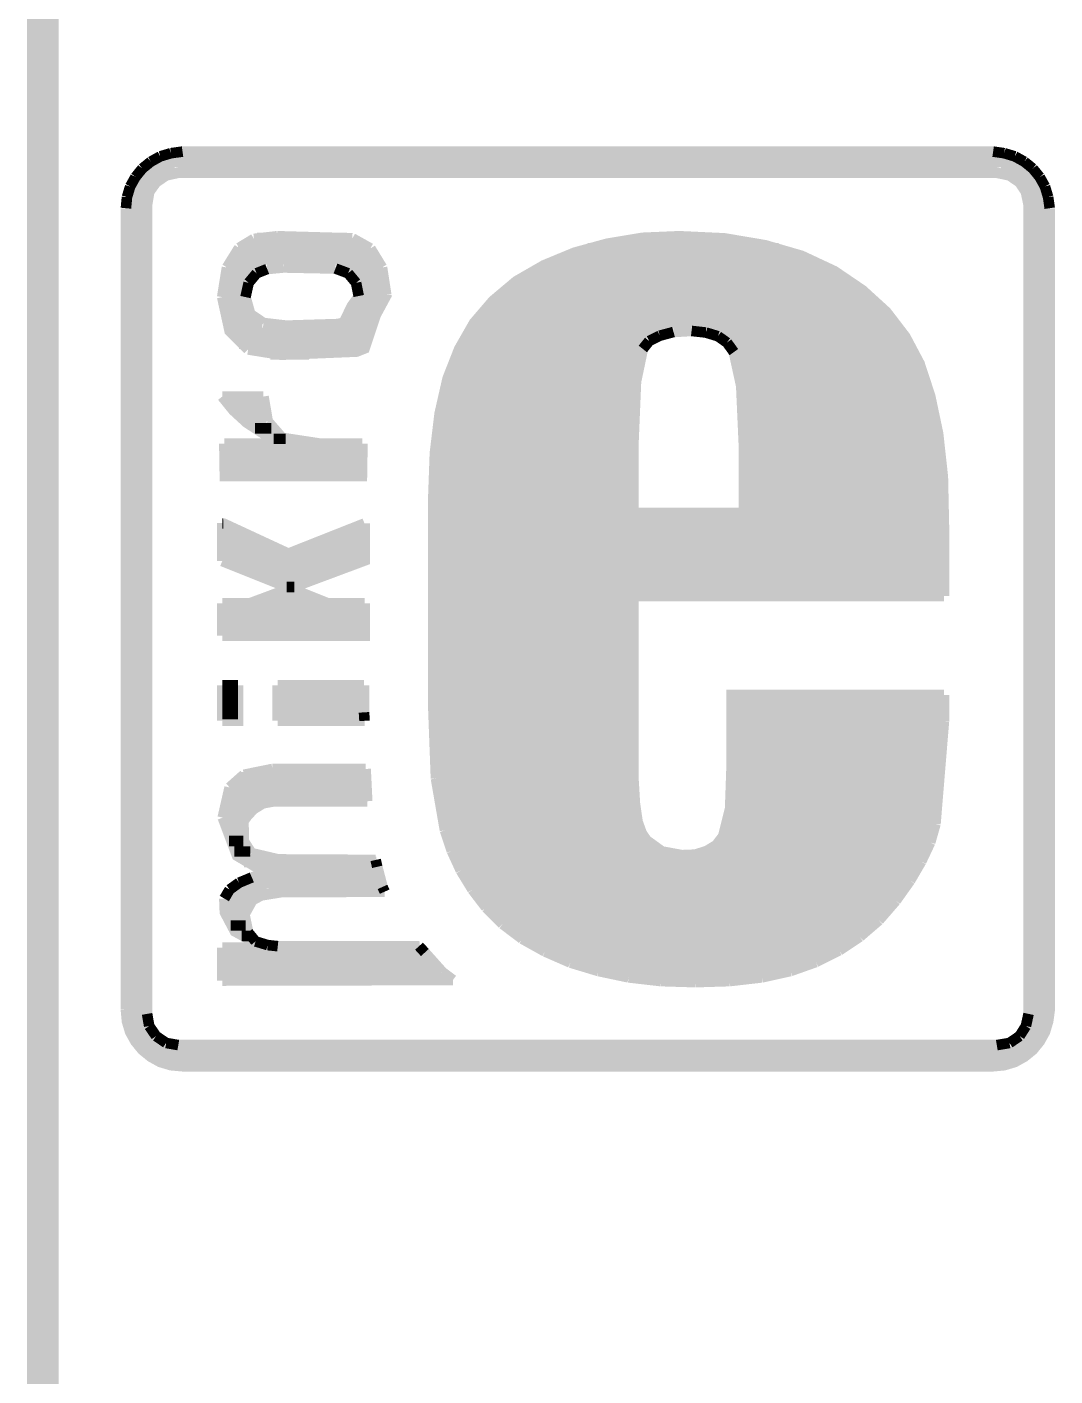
# Model space of a CAD drawing. Extents: x -1.4 to 24.2, y -3.9 to 53.4.
# Drawn here: x -1.35 to 3.59, y 19.72 to 26.19 of the extents above; entities that cross this region are included whole.
import ezdxf

# ---------------------------------------------------------------- set-up
doc = ezdxf.new("R2010")
doc.units = 0
doc.layers.add('SPECTRAL_CLICK_V100_GKO', color=9, linetype='CONTINUOUS')
doc.layers.add('SPECTRAL_CLICK_V100_GTO', color=11, linetype='CONTINUOUS')

msp = doc.modelspace()

# ---------------------------------------------------------------- linework, layer by layer
at = {"layer": 'SPECTRAL_CLICK_V100_GKO', "const_width": 0.1524}
msp.add_lwpolyline([(-1.27, -3.81), (-1.27, 39.32682)], dxfattribs=at)
at = {"layer": 'SPECTRAL_CLICK_V100_GTO', "const_width": 0.0508}
for points in [[(-0.75184, 25.54732), (-0.70612, 25.57272)], [(-0.70612, 25.57272), (-0.65532, 25.58796)], [(-0.65532, 25.58796), (-0.59944, 25.59558)], [(-0.61214, 25.59558), (3.302, 25.59558)], [(-0.59944, 25.59558), (3.29184, 25.59558)], [(3.29184, 25.59558), (3.34518, 25.58796)], [(3.34518, 25.58796), (3.39598, 25.57272)], [(3.39598, 25.57272), (3.4417, 25.54732)], [(-0.8255, 25.47366), (-0.79248, 25.5143)], [(-0.79248, 25.5143), (-0.75184, 25.54732)], [(-0.75692, 25.54478), (3.44932, 25.54478)], [(3.4417, 25.54732), (3.48234, 25.5143)], [(3.48234, 25.5143), (3.51536, 25.47366)], [(-0.8509, 25.42794), (-0.8255, 25.47366)], [(-0.84328, 25.44318), (-0.73406, 25.44318)], [(-0.81026, 25.49398), (-0.63754, 25.49398)], [(-0.76962, 21.45538), (-0.76962, 25.34158), (-0.75946, 25.40254), (-0.72644, 25.44826), (-0.67818, 25.48128), (-0.61976, 25.49398), (3.30962, 25.49398), (3.37058, 25.48128), (3.41884, 25.44826), (3.44932, 25.40254), (3.46202, 25.34158)], [(3.32994, 25.49398), (3.50266, 25.49398)], [(3.42392, 25.44318), (3.53568, 25.44318)], [(3.51536, 25.47366), (3.54076, 25.42794)], [(-0.87122, 25.3238), (-0.86614, 25.37714)], [(-0.86614, 25.37714), (-0.8509, 25.42794)], [(-0.8636, 25.39238), (-0.762, 25.39238)], [(3.4544, 25.39238), (3.55346, 25.39238)], [(3.54076, 25.42794), (3.556, 25.37714)], [(3.556, 25.37714), (3.56362, 25.3238)], [(-0.87122, 25.34158), (-0.76962, 25.34158)], [(-0.87122, 21.4757), (-0.87122, 25.3238)], [(-0.87122, 21.4757), (-0.86614, 21.41982), (-0.8509, 21.36902), (-0.8255, 21.3233), (-0.79248, 21.28266), (-0.75184, 21.24964), (-0.70612, 21.22424), (-0.65532, 21.209), (-0.59944, 21.20392), (3.29184, 21.20392), (3.34518, 21.209), (3.39598, 21.22424), (3.4417, 21.24964), (3.48234, 21.28266), (3.51536, 21.3233), (3.54076, 21.36902), (3.556, 21.41982), (3.56362, 21.4757), (3.56362, 25.3238)], [(3.46202, 25.34158), (3.56108, 25.34158)], [(3.46202, 21.45538), (3.46202, 25.34158)], [(-0.87122, 25.29078), (-0.76962, 25.29078)], [(-0.87122, 25.23998), (-0.76962, 25.23998)], [(3.46202, 25.29078), (3.56362, 25.29078)], [(3.46202, 25.23998), (3.56362, 25.23998)], [(-0.87122, 25.18918), (-0.76962, 25.18918)], [(-0.32766, 25.1333), (-0.25654, 25.17648)], [(-0.25654, 25.17648), (-0.14478, 25.18918)], [(-0.2413, 25.18156), (0.1905, 25.18156)], [(-0.14478, 25.18918), (0.2159, 25.17902)], [(0.2159, 25.17902), (0.30226, 25.13076)], [(0.60452, 22.92604), (0.60452, 23.93442), (0.61214, 24.14778), (0.635, 24.33828), (0.6731, 24.50592), (0.72898, 24.64816), (0.8001, 24.77262), (0.89154, 24.8793), (1.0033, 24.97328), (1.13538, 25.04948), (1.2827, 25.11044), (1.44018, 25.15362), (1.60782, 25.18156), (1.78562, 25.18918), (2.00152, 25.17902), (2.1971, 25.146), (2.37236, 25.0952), (2.52984, 25.02154), (2.66446, 24.9301), (2.77876, 24.82596), (2.8702, 24.70658), (2.93878, 24.57704), (2.98958, 24.4221), (3.02768, 24.24176), (3.05054, 24.03348), (3.05562, 23.79726)], [(1.61798, 25.18156), (1.97358, 25.18156)], [(3.46202, 25.18918), (3.56362, 25.18918)], [(-0.87122, 25.13838), (-0.76962, 25.13838)], [(-0.38608, 25.03932), (-0.32766, 25.1333)], [(-0.33274, 25.13076), (0.30226, 25.13076)], [(0.30226, 25.13076), (0.35814, 25.03932)], [(1.3462, 25.13076), (2.26314, 25.13076)], [(3.46202, 25.13838), (3.56362, 25.13838)], [(-0.87122, 25.08758), (-0.76962, 25.08758)], [(-0.3683, 25.07996), (0.34036, 25.07996)], [(1.20142, 25.07996), (2.41046, 25.07996)], [(3.46202, 25.08758), (3.56362, 25.08758)], [(-0.87122, 25.03678), (-0.76962, 25.03678)], [(-0.87122, 24.98598), (-0.76962, 24.98598)], [(-0.40894, 24.89708), (-0.38608, 25.03932)], [(-0.40132, 24.97836), (-0.27432, 24.97836)], [(-0.39116, 25.02916), (-0.20828, 25.02916)], [(-0.28194, 24.96566), (-0.24384, 25.01138)], [(-0.24384, 25.01138), (-0.19304, 25.0317)], [(-0.19304, 25.0317), (-0.1143, 25.03932)], [(-0.1143, 25.03932), (0.13462, 25.03424)], [(0.13462, 25.03424), (0.19558, 25.01138)], [(0.15494, 25.02916), (0.36322, 25.02916)], [(0.19558, 25.01138), (0.23368, 24.96566)], [(0.22606, 24.97836), (0.37338, 24.97836)], [(0.35814, 25.03932), (0.37846, 24.90724)], [(1.01346, 24.97836), (2.59842, 24.97836)], [(1.09474, 25.02916), (2.5146, 25.02916)], [(3.46202, 25.03678), (3.56362, 25.03678)], [(3.46202, 24.98598), (3.56362, 24.98598)], [(-0.87122, 24.93518), (-0.76962, 24.93518)], [(-0.4064, 24.92756), (-0.29464, 24.92756)], [(-0.29718, 24.89708), (-0.28194, 24.96566)], [(0.23368, 24.96566), (0.24638, 24.90216)], [(0.24638, 24.92756), (0.37846, 24.92756)], [(0.94488, 24.92756), (2.667, 24.92756)], [(3.46202, 24.93518), (3.56362, 24.93518)], [(-0.87122, 24.88438), (-0.76962, 24.88438)], [(-0.40894, 24.89708), (-0.37338, 24.73452), (-0.28448, 24.64562)], [(-0.4064, 24.87676), (-0.29718, 24.87676)], [(-0.29718, 24.89708), (-0.27432, 24.8158), (-0.21082, 24.77262)], [(-0.28448, 24.64562), (-0.127, 24.62022), (0.23622, 24.63546), (0.27432, 24.6507), (0.32766, 24.81072), (0.37846, 24.9047), (0.37846, 24.90724)], [(-0.21082, 24.77262), (-0.1016, 24.75992), (0.14732, 24.76754), (0.17526, 24.77516), (0.21336, 24.8539), (0.24638, 24.89962), (0.24638, 24.90216)], [(0.2286, 24.87676), (0.36068, 24.87676)], [(0.889, 24.87676), (2.72796, 24.87676)], [(3.46202, 24.88438), (3.56362, 24.88438)], [(-0.87122, 24.83358), (-0.76962, 24.83358)], [(-0.40386, 24.82596), (-0.2794, 24.82596)], [(0.19812, 24.82596), (0.33528, 24.82596)], [(0.84328, 24.82596), (2.77876, 24.82596)], [(3.46202, 24.83358), (3.56362, 24.83358)], [(-0.87122, 24.78278), (-0.76962, 24.78278)], [(-0.87122, 24.73198), (-0.76962, 24.73198)], [(-0.39116, 24.77516), (-0.2159, 24.77516)], [(-0.3683, 24.72436), (0.29464, 24.72436)], [(0.17526, 24.77516), (0.31496, 24.77516)], [(0.76962, 24.72436), (1.73228, 24.72436)], [(0.80264, 24.77516), (2.82194, 24.77516)], [(1.69164, 24.71166), (1.75768, 24.72944)], [(1.75768, 24.72944), (1.84404, 24.73452)], [(1.84404, 24.73452), (1.91262, 24.7269)], [(1.91262, 24.7269), (1.97104, 24.70912)], [(1.9304, 24.72436), (2.8575, 24.72436)], [(3.46202, 24.78278), (3.56362, 24.78278)], [(3.46202, 24.73198), (3.56362, 24.73198)], [(-0.87122, 24.68118), (-0.76962, 24.68118)], [(-0.32766, 24.67356), (0.2794, 24.67356)], [(0.74168, 24.67356), (1.62814, 24.67356)], [(1.61036, 24.64816), (1.64084, 24.68626)], [(1.64084, 24.68626), (1.69164, 24.71166)], [(1.97104, 24.70912), (2.01422, 24.67864)], [(2.01422, 24.67864), (2.04724, 24.63292)], [(2.0193, 24.67356), (2.89052, 24.67356)], [(3.46202, 24.68118), (3.56362, 24.68118)], [(-0.87122, 24.63038), (-0.76962, 24.63038)], [(-0.1778, 24.62276), (0.00762, 24.62276)], [(0.71628, 24.62276), (1.6002, 24.62276)], [(1.57734, 24.49068), (1.61036, 24.64816)], [(2.04724, 24.63292), (2.0828, 24.47036)], [(2.04978, 24.62276), (2.91846, 24.62276)], [(3.46202, 24.63038), (3.56362, 24.63038)], [(-0.87122, 24.57958), (-0.76962, 24.57958)], [(-0.87122, 24.52878), (-0.76962, 24.52878)], [(0.69596, 24.57196), (1.5875, 24.57196)], [(2.06756, 24.57196), (2.94132, 24.57196)], [(3.46202, 24.57958), (3.56362, 24.57958)], [(3.46202, 24.52878), (3.56362, 24.52878)], [(-0.87122, 24.47798), (-0.76962, 24.47798)], [(0.66294, 24.47036), (1.5748, 24.47036)], [(0.67818, 24.52116), (1.57988, 24.52116)], [(1.56464, 24.18588), (1.57734, 24.49068)], [(2.07772, 24.52116), (2.9591, 24.52116)], [(2.0828, 24.47036), (2.97688, 24.47036)], [(2.0828, 24.47036), (2.0955, 24.18588)], [(3.46202, 24.47798), (3.56362, 24.47798)], [(-0.87122, 24.42718), (-0.76962, 24.42718)], [(-0.40894, 24.41956), (-0.21082, 24.41956)], [(-0.40894, 24.41956), (-0.3556, 24.35352), (-0.2921, 24.2951), (-0.21082, 24.24176), (-0.1143, 24.1935)], [(-0.21082, 24.41956), (-0.1905, 24.30018)], [(0.65024, 24.41956), (1.56972, 24.41956)], [(2.08788, 24.41956), (2.99212, 24.41956)], [(3.46202, 24.42718), (3.56362, 24.42718)], [(-0.87122, 24.37638), (-0.76962, 24.37638)], [(-0.3683, 24.36876), (-0.20574, 24.36876)], [(0.64008, 24.36876), (1.56718, 24.36876)], [(2.09042, 24.36876), (3.00482, 24.36876)], [(3.46202, 24.37638), (3.56362, 24.37638)], [(-0.87122, 24.32558), (-0.76962, 24.32558)], [(-0.87122, 24.27478), (-0.76962, 24.27478)], [(-0.3175, 24.31796), (-0.19812, 24.31796)], [(-0.25146, 24.26716), (-0.17272, 24.26716)], [(-0.1905, 24.30018), (-0.12192, 24.22144)], [(0.62484, 24.26716), (1.56464, 24.26716)], [(0.63246, 24.31796), (1.56718, 24.31796)], [(2.09296, 24.31796), (3.01498, 24.31796)], [(2.0955, 24.26716), (3.0226, 24.26716)], [(3.46202, 24.32558), (3.56362, 24.32558)], [(3.46202, 24.27478), (3.56362, 24.27478)], [(-0.87122, 24.22398), (-0.76962, 24.22398)], [(-0.16256, 24.21636), (-0.10414, 24.21636)], [(-0.12192, 24.22144), (0.06096, 24.1935)], [(0.61722, 24.21636), (1.56464, 24.21636)], [(2.0955, 24.21636), (3.03022, 24.21636)], [(3.46202, 24.22398), (3.56362, 24.22398)], [(-0.87122, 24.17318), (-0.76962, 24.17318)], [(-0.39878, 24.1935), (-0.1143, 24.1935)], [(-0.39878, 24.1935), (-0.39624, 24.03856), (0.26162, 24.03856), (0.26416, 24.1935)], [(-0.39624, 24.16556), (0.26162, 24.16556)], [(0.06096, 24.1935), (0.26416, 24.1935)], [(0.61214, 24.16556), (1.56464, 24.16556)], [(1.56464, 23.86076), (1.56464, 24.18588)], [(2.0955, 23.86076), (2.0955, 24.18588)], [(2.0955, 24.16556), (3.03784, 24.16556)], [(3.46202, 24.17318), (3.56362, 24.17318)], [(-0.87122, 24.12238), (-0.76962, 24.12238)], [(-0.87122, 24.07158), (-0.76962, 24.07158)], [(-0.39624, 24.11476), (0.25908, 24.11476)], [(0.6096, 24.11476), (1.56464, 24.11476)], [(2.0955, 24.11476), (3.04292, 24.11476)], [(3.46202, 24.12238), (3.56362, 24.12238)], [(3.46202, 24.07158), (3.56362, 24.07158)], [(-0.87122, 24.02078), (-0.76962, 24.02078)], [(-0.39624, 24.06396), (0.25908, 24.06396)], [(0.60452, 24.01316), (1.56464, 24.01316)], [(0.60706, 24.06396), (1.56464, 24.06396)], [(2.0955, 24.06396), (3.048, 24.06396)], [(2.0955, 24.01316), (3.05054, 24.01316)], [(3.46202, 24.02078), (3.56362, 24.02078)], [(-0.87122, 23.96998), (-0.76962, 23.96998)], [(0.60452, 23.96236), (1.56464, 23.96236)], [(2.0955, 23.96236), (3.05308, 23.96236)], [(3.46202, 23.96998), (3.56362, 23.96998)], [(-0.87122, 23.91918), (-0.76962, 23.91918)], [(0.60452, 23.91156), (1.56464, 23.91156)], [(2.0955, 23.91156), (3.05562, 23.91156)], [(3.46202, 23.91918), (3.56362, 23.91918)], [(-0.87122, 23.86838), (-0.76962, 23.86838)], [(-0.87122, 23.81758), (-0.76962, 23.81758)], [(-0.40894, 23.8125), (-0.09144, 23.66518)], [(-0.40894, 23.62962), (-0.40894, 23.8125)], [(0.60452, 23.86076), (1.56464, 23.86076)], [(1.56464, 23.86076), (2.0955, 23.86076)], [(2.0955, 23.86076), (3.05562, 23.86076)], [(3.46202, 23.86838), (3.56362, 23.86838)], [(3.46202, 23.81758), (3.56362, 23.81758)], [(-0.87122, 23.76678), (-0.76962, 23.76678)], [(-0.40894, 23.80996), (-0.40386, 23.80996)], [(-0.40894, 23.75916), (-0.29464, 23.75916)], [(-0.27686, 23.42642), (0.27432, 23.63216), (0.27432, 23.80996)], [(-0.09144, 23.66518), (0.27432, 23.80996)], [(0.14478, 23.75916), (0.27432, 23.75916)], [(0.60452, 23.80996), (3.05562, 23.80996)], [(0.60452, 23.75916), (3.05562, 23.75916)], [(3.05562, 23.46198), (3.05562, 23.79726)], [(3.46202, 23.76678), (3.56362, 23.76678)], [(-0.87122, 23.71598), (-0.76962, 23.71598)], [(-0.40894, 23.70836), (-0.18288, 23.70836)], [(0.01524, 23.70836), (0.27432, 23.70836)], [(0.60452, 23.70836), (3.05562, 23.70836)], [(3.46202, 23.71598), (3.56362, 23.71598)], [(-0.87122, 23.66518), (-0.76962, 23.66518)], [(-0.40894, 23.65756), (0.27432, 23.65756)], [(-0.40894, 23.62962), (0.09906, 23.42642)], [(0.60452, 23.65756), (3.05562, 23.65756)], [(3.46202, 23.66518), (3.56362, 23.66518)], [(-0.87122, 23.61438), (-0.76962, 23.61438)], [(-0.87122, 23.56358), (-0.76962, 23.56358)], [(-0.35052, 23.60676), (0.20574, 23.60676)], [(-0.22352, 23.55596), (0.07112, 23.55596)], [(0.60452, 23.60676), (3.05562, 23.60676)], [(0.60452, 23.55596), (3.05562, 23.55596)], [(3.46202, 23.61438), (3.56362, 23.61438)], [(3.46202, 23.56358), (3.56362, 23.56358)], [(-0.87122, 23.51278), (-0.76962, 23.51278)], [(-0.09906, 23.50516), (-0.0635, 23.50516)], [(0.60452, 23.50516), (3.05562, 23.50516)], [(3.46202, 23.51278), (3.56362, 23.51278)], [(-0.87122, 23.46198), (-0.76962, 23.46198)], [(-0.40894, 23.42642), (0.09906, 23.42642)], [(-0.40894, 23.27148), (-0.40894, 23.42642)], [(-0.40894, 23.27148), (0.27432, 23.27148), (0.27432, 23.42642)], [(-0.27686, 23.42642), (0.27432, 23.42642)], [(-0.19812, 23.45436), (0.02794, 23.45436)], [(0.60452, 23.45436), (1.56464, 23.45436)], [(1.56464, 23.46198), (3.05562, 23.46198)], [(1.56464, 22.59076), (1.56464, 23.46198)], [(3.46202, 23.46198), (3.56362, 23.46198)], [(-0.87122, 23.41118), (-0.76962, 23.41118)], [(-0.87122, 23.36038), (-0.76962, 23.36038)], [(-0.40894, 23.40356), (0.27432, 23.40356)], [(0.60452, 23.40356), (1.56464, 23.40356)], [(3.46202, 23.41118), (3.56362, 23.41118)], [(3.46202, 23.36038), (3.56362, 23.36038)], [(-0.87122, 23.30958), (-0.76962, 23.30958)], [(-0.40894, 23.35276), (0.27432, 23.35276)], [(-0.40894, 23.30196), (0.27432, 23.30196)], [(0.60452, 23.35276), (1.56464, 23.35276)], [(0.60452, 23.30196), (1.56464, 23.30196)], [(3.46202, 23.30958), (3.56362, 23.30958)], [(-0.87122, 23.25878), (-0.76962, 23.25878)], [(0.60452, 23.25116), (1.56464, 23.25116)], [(3.46202, 23.25878), (3.56362, 23.25878)], [(-0.87122, 23.20798), (-0.76962, 23.20798)], [(0.60452, 23.20036), (1.56464, 23.20036)], [(3.46202, 23.20798), (3.56362, 23.20798)], [(-0.87122, 23.15718), (-0.76962, 23.15718)], [(-0.87122, 23.10638), (-0.76962, 23.10638)], [(0.60452, 23.14956), (1.56464, 23.14956)], [(3.46202, 23.15718), (3.56362, 23.15718)], [(3.46202, 23.10638), (3.56362, 23.10638)], [(-0.87122, 23.05558), (-0.76962, 23.05558)], [(0.60452, 23.09876), (1.56464, 23.09876)], [(0.60452, 23.04796), (1.56464, 23.04796)], [(3.46202, 23.05558), (3.56362, 23.05558)], [(-0.87122, 23.00478), (-0.76962, 23.00478)], [(-0.40894, 22.86254), (-0.33274, 22.86254), (-0.33274, 23.03272)], [(-0.40894, 23.03272), (-0.33274, 23.03272)], [(-0.40894, 22.86254), (-0.40894, 23.03272)], [(-0.40894, 22.99716), (-0.33274, 22.99716)], [(-0.14224, 23.03272), (0.27178, 23.03272)], [(-0.14224, 22.86254), (-0.14224, 23.03272)], [(-0.14224, 22.99716), (0.27178, 22.99716)], [(0.27178, 22.90318), (0.27178, 23.03272)], [(0.60452, 22.99716), (1.56464, 22.99716)], [(1.56464, 22.59076), (1.57226, 22.46376), (1.58496, 22.3774), (1.60528, 22.32152), (1.62814, 22.2885), (1.7018, 22.23516), (1.79832, 22.21738), (1.86182, 22.21992), (1.9177, 22.2377), (1.96342, 22.26564), (1.99644, 22.30882), (2.02946, 22.4409), (2.03708, 22.65934), (2.03708, 22.987), (3.05562, 22.987)], [(3.05562, 22.86), (3.05562, 22.987)], [(3.46202, 23.00478), (3.56362, 23.00478)], [(-0.87122, 22.95398), (-0.76962, 22.95398)], [(-0.40894, 22.94636), (-0.33274, 22.94636)], [(-0.14224, 22.94636), (0.27178, 22.94636)], [(0.60452, 22.94636), (1.56464, 22.94636)], [(0.60452, 22.92604), (0.61722, 22.58568)], [(2.03708, 22.94636), (3.05562, 22.94636)], [(3.46202, 22.95398), (3.56362, 22.95398)], [(-0.87122, 22.90318), (-0.76962, 22.90318)], [(-0.87122, 22.85238), (-0.76962, 22.85238)], [(-0.40894, 22.89556), (-0.33274, 22.89556)], [(-0.14224, 22.89556), (0.27178, 22.89556)], [(-0.14224, 22.86254), (0.27432, 22.86254)], [(0.27178, 22.90318), (0.27432, 22.86254)], [(0.60452, 22.89556), (1.56464, 22.89556)], [(0.60452, 22.84476), (1.56464, 22.84476)], [(2.03708, 22.89556), (3.05562, 22.89556)], [(2.03708, 22.84476), (3.05562, 22.84476)], [(3.01498, 22.36724), (3.05562, 22.86)], [(3.46202, 22.90318), (3.56362, 22.90318)], [(3.46202, 22.85238), (3.56362, 22.85238)], [(-0.87122, 22.80158), (-0.76962, 22.80158)], [(0.60452, 22.79396), (1.56464, 22.79396)], [(2.03708, 22.79396), (3.05562, 22.79396)], [(3.46202, 22.80158), (3.56362, 22.80158)], [(-0.87122, 22.75078), (-0.76962, 22.75078)], [(0.60706, 22.74316), (1.56464, 22.74316)], [(2.03708, 22.74316), (3.05562, 22.74316)], [(3.46202, 22.75078), (3.56362, 22.75078)], [(-0.87122, 22.69998), (-0.76962, 22.69998)], [(-0.87122, 22.64918), (-0.76962, 22.64918)], [(0.6096, 22.69236), (1.56464, 22.69236)], [(2.03708, 22.69236), (3.05308, 22.69236)], [(3.46202, 22.69998), (3.56362, 22.69998)], [(3.46202, 22.64918), (3.56362, 22.64918)], [(-0.87122, 22.59838), (-0.76962, 22.59838)], [(-0.37338, 22.5425), (-0.3048, 22.60346)], [(-0.32766, 22.59076), (0.2794, 22.59076)], [(-0.3048, 22.60346), (-0.16764, 22.6314)], [(-0.16764, 22.6314), (0.2794, 22.6314)], [(0.2794, 22.6314), (0.28702, 22.47646)], [(0.61214, 22.64156), (1.56464, 22.64156)], [(0.61722, 22.59076), (1.56464, 22.59076)], [(0.61722, 22.58568), (0.6604, 22.33676)], [(2.03708, 22.64156), (3.05054, 22.64156)], [(2.03708, 22.59076), (3.048, 22.59076)], [(3.46202, 22.59838), (3.56362, 22.59838)], [(-0.87122, 22.54758), (-0.76962, 22.54758)], [(-0.4064, 22.39772), (-0.37338, 22.5425)], [(-0.37338, 22.53996), (0.2794, 22.53996)], [(0.6223, 22.53996), (1.56718, 22.53996)], [(2.03708, 22.53996), (3.04292, 22.53996)], [(3.46202, 22.54758), (3.56362, 22.54758)], [(-0.87122, 22.49678), (-0.76962, 22.49678)], [(-0.39624, 22.48916), (0.28702, 22.48916)], [(-0.30734, 22.37994), (-0.28956, 22.40534), (-0.25908, 22.43836), (-0.21336, 22.4663), (-0.15748, 22.47646), (0.28702, 22.47646)], [(0.62992, 22.48916), (1.56972, 22.48916)], [(2.032, 22.48916), (3.03784, 22.48916)], [(3.46202, 22.49678), (3.56362, 22.49678)], [(-0.87122, 22.44598), (-0.76962, 22.44598)], [(-0.87122, 22.39518), (-0.76962, 22.39518)], [(-0.4064, 22.39772), (-0.33782, 22.21484), (-0.19558, 22.13102)], [(-0.4064, 22.38756), (-0.30226, 22.38756)], [(-0.40386, 22.43836), (-0.25908, 22.43836)], [(0.63754, 22.43836), (1.5748, 22.43836)], [(0.6477, 22.38756), (1.58496, 22.38756)], [(2.02184, 22.38756), (3.02006, 22.38756)], [(2.02946, 22.43836), (3.03022, 22.43836)], [(3.46202, 22.44598), (3.56362, 22.44598)], [(3.46202, 22.39518), (3.56362, 22.39518)], [(-0.87122, 22.34438), (-0.76962, 22.34438)], [(-0.39624, 22.33676), (-0.31242, 22.33676)], [(-0.30734, 22.37994), (-0.3048, 22.28342)], [(0.6604, 22.33676), (1.59766, 22.33676)], [(0.6604, 22.33676), (0.69342, 22.2377)], [(2.00914, 22.33676), (3.00736, 22.33676)], [(2.98958, 22.27834), (3.01498, 22.36724)], [(3.46202, 22.34438), (3.56362, 22.34438)], [(-0.87122, 22.29358), (-0.76962, 22.29358)], [(-0.37592, 22.28596), (-0.30734, 22.28596)], [(-0.3048, 22.28342), (-0.26924, 22.22754)], [(0.67564, 22.28596), (1.62814, 22.28596)], [(1.9812, 22.28596), (2.99212, 22.28596)], [(2.9464, 22.1869), (2.98958, 22.27834)], [(3.46202, 22.29358), (3.56362, 22.29358)], [(-0.87122, 22.24278), (-0.76962, 22.24278)], [(-0.35052, 22.23516), (-0.27432, 22.23516)], [(-0.26924, 22.22754), (-0.1397, 22.19706)], [(-0.1397, 22.19706), (0.32766, 22.19452)], [(0.32766, 22.19452), (0.33528, 22.1615)], [(0.69342, 22.2377), (0.7366, 22.14372)], [(0.69342, 22.23516), (1.70434, 22.23516)], [(1.91516, 22.23516), (2.96926, 22.23516)], [(3.46202, 22.24278), (3.56362, 22.24278)], [(-0.87122, 22.19198), (-0.76962, 22.19198)], [(-0.87122, 22.14118), (-0.76962, 22.14118)], [(-0.3048, 22.18436), (0.3302, 22.18436)], [(-0.2667, 22.1107), (-0.19558, 22.13102)], [(-0.20574, 22.13356), (0.3429, 22.13356)], [(0.33528, 22.1615), (0.36068, 22.06498)], [(0.71628, 22.18436), (2.9464, 22.18436)], [(0.7366, 22.14372), (0.79248, 22.05228)], [(0.74168, 22.13356), (2.91592, 22.13356)], [(2.89306, 22.09546), (2.9464, 22.1869)], [(3.46202, 22.19198), (3.56362, 22.19198)], [(3.46202, 22.14118), (3.56362, 22.14118)], [(-0.87122, 22.09038), (-0.76962, 22.09038)], [(-0.37338, 22.05228), (-0.32766, 22.0853)], [(-0.33274, 22.08276), (0.3556, 22.08276)], [(-0.32766, 22.0853), (-0.2667, 22.1107)], [(0.36068, 22.06498), (0.37084, 22.04212)], [(0.77216, 22.08276), (2.88544, 22.08276)], [(2.82448, 21.99894), (2.89306, 22.09546)], [(3.46202, 22.09038), (3.56362, 22.09038)], [(-0.87122, 22.03958), (-0.76962, 22.03958)], [(-0.39878, 22.0091), (-0.37338, 22.05228)], [(-0.39878, 22.0091), (-0.39624, 21.94306), (-0.34798, 21.85162), (-0.2032, 21.77288)], [(-0.38862, 22.03196), (-0.19558, 22.03196)], [(-0.30226, 21.9329), (-0.26416, 22.00148), (-0.22098, 22.02434), (-0.127, 22.03958), (0.37084, 22.04212)], [(0.79248, 22.05228), (0.85852, 21.96592)], [(0.80772, 22.03196), (2.84988, 22.03196)], [(2.7432, 21.90496), (2.82448, 21.99894)], [(3.46202, 22.03958), (3.56362, 22.03958)], [(-0.87122, 21.98878), (-0.76962, 21.98878)], [(-0.87122, 21.93798), (-0.76962, 21.93798)], [(-0.40132, 21.98116), (-0.28194, 21.98116)], [(0.84836, 21.98116), (2.81178, 21.98116)], [(0.85852, 21.96592), (0.93726, 21.88718)], [(3.46202, 21.98878), (3.56362, 21.98878)], [(3.46202, 21.93798), (3.56362, 21.93798)], [(-0.87122, 21.88718), (-0.76962, 21.88718)], [(-0.3937, 21.93036), (-0.30226, 21.93036)], [(-0.3683, 21.87956), (-0.29718, 21.87956)], [(-0.30226, 21.9329), (-0.28448, 21.84654)], [(0.89408, 21.93036), (2.76606, 21.93036)], [(0.93726, 21.88718), (1.03124, 21.81606)], [(0.94742, 21.87956), (2.71526, 21.87956)], [(2.65176, 21.82622), (2.7432, 21.90496)], [(3.46202, 21.88718), (3.56362, 21.88718)], [(-0.87122, 21.83638), (-0.76962, 21.83638)], [(-0.31496, 21.82876), (-0.27432, 21.82876)], [(-0.28448, 21.84654), (-0.24892, 21.80336)], [(1.016, 21.82876), (2.6543, 21.82876)], [(1.03124, 21.81606), (1.14046, 21.7551)], [(2.5527, 21.76018), (2.65176, 21.82622)], [(3.46202, 21.83638), (3.56362, 21.83638)], [(-0.87122, 21.78558), (-0.76962, 21.78558)], [(-0.40894, 21.77288), (-0.2032, 21.77288)], [(-0.40894, 21.6154), (-0.40894, 21.77288)], [(-0.24892, 21.80336), (-0.1905, 21.78558)], [(-0.21336, 21.77796), (0.53848, 21.77796)], [(-0.1905, 21.78558), (-0.14224, 21.7805)], [(-0.14224, 21.7805), (0.53594, 21.7805)], [(0.53594, 21.7805), (0.56388, 21.75002)], [(0.56388, 21.75002), (0.6477, 21.65604)], [(1.09728, 21.77796), (2.58318, 21.77796)], [(1.14046, 21.7551), (1.26238, 21.70176)], [(2.44094, 21.7043), (2.5527, 21.76018)], [(3.46202, 21.78558), (3.56362, 21.78558)], [(-0.87122, 21.73478), (-0.76962, 21.73478)], [(-0.87122, 21.68398), (-0.76962, 21.68398)], [(-0.40894, 21.72716), (0.58166, 21.72716)], [(-0.40894, 21.67636), (0.62738, 21.67636)], [(1.20142, 21.72716), (2.49174, 21.72716)], [(1.26238, 21.70176), (1.397, 21.66112)], [(1.34112, 21.67636), (2.36728, 21.67636)], [(2.31902, 21.66112), (2.44094, 21.7043)], [(3.46202, 21.73478), (3.56362, 21.73478)], [(3.46202, 21.68398), (3.56362, 21.68398)], [(-0.87122, 21.63318), (-0.76962, 21.63318)], [(-0.40894, 21.62556), (0.68326, 21.62556)], [(-0.40894, 21.6154), (0.6985, 21.61794)], [(0.6477, 21.65604), (0.6985, 21.61794)], [(1.397, 21.66112), (1.54178, 21.63064)], [(1.54178, 21.63064), (1.69672, 21.61286)], [(1.57734, 21.62556), (2.14376, 21.62556)], [(1.69672, 21.61286), (1.86182, 21.60778)], [(1.86182, 21.60778), (2.02692, 21.61286)], [(2.02692, 21.61286), (2.18186, 21.63064)], [(2.18186, 21.63064), (2.31902, 21.66112)], [(3.46202, 21.63318), (3.56362, 21.63318)], [(-0.87122, 21.58238), (-0.76962, 21.58238)], [(3.46202, 21.58238), (3.56362, 21.58238)], [(-0.87122, 21.53158), (-0.76962, 21.53158)], [(-0.87122, 21.48078), (-0.76962, 21.48078)], [(3.46202, 21.53158), (3.56362, 21.53158)], [(3.46202, 21.48078), (3.56362, 21.48078)], [(-0.86614, 21.42998), (-0.76708, 21.42998)], [(-0.76962, 21.45538), (-0.75946, 21.39696)], [(3.44932, 21.39696), (3.46202, 21.45538)], [(3.45948, 21.42998), (3.55854, 21.42998)], [(-0.85344, 21.37918), (-0.7493, 21.37918)], [(-0.75946, 21.39696), (-0.72644, 21.3487)], [(3.41884, 21.3487), (3.44932, 21.39696)], [(3.4417, 21.37918), (3.54584, 21.37918)], [(-0.82804, 21.32838), (-0.6985, 21.32838)], [(-0.72644, 21.3487), (-0.67818, 21.31568)], [(-0.67818, 21.31568), (-0.61976, 21.30552)], [(-0.61976, 21.30552), (3.30962, 21.30552)], [(3.30962, 21.30552), (3.37058, 21.31568)], [(3.37058, 21.31568), (3.41884, 21.3487)], [(3.3909, 21.32838), (3.5179, 21.32838)], [(-0.78486, 21.27758), (3.47472, 21.27758)], [(-0.70612, 21.22678), (3.39852, 21.22678)]]:
    msp.add_lwpolyline(points, dxfattribs=at)

doc.saveas('drawing.dxf')
